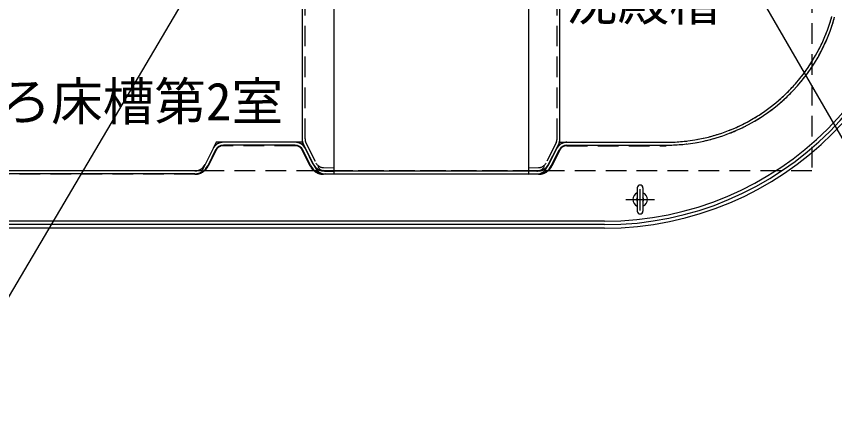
# Model space of a CAD drawing. Units: millimetres, scale not verified. Extents: x -22013 to 8910, y -6308 to 6308.
# Drawn here: x -5221 to -3793, y 72 to 754 of the extents above; entities that cross this region are included whole.
import ezdxf
from ezdxf.enums import TextEntityAlignment as Align

# ---------------------------------------------------------------- set-up
doc = ezdxf.new("R2010")
doc.units = ezdxf.units.MM
doc.header["$LTSCALE"] = 30
for name, pattern in [('CHAIN1', [8, 5, -1, 1, -1]), ('DASHED1', [1.8, 1.2, -0.6]), ('DOUBLE_CHAIN1', [8.8, 5, -1, 0.6, -0.6, 0.6, -1])]:
    doc.linetypes.add(name, pattern=pattern)
for name, color, linetype, lineweight in [('0-1_空気管', 3, 'Continuous', 25), ('0-5_文字', 3, 'Continuous', 25), ('0-6_機器', 3, 'Continuous', 25)]:
    doc.layers.add(name, color=color, linetype=linetype, lineweight=lineweight)
doc.styles.add('ＭＳ ゴシック', font='')
doc.styles.get('ＭＳ ゴシック').set_extended_font_data('MS Gothic')

msp = doc.modelspace()

# ---------------------------------------------------------------- linework, layer by layer
at = {"layer": '0-1_空気管'}
for p, q in [((-4667.33, 1989.49), (-4667.33, 477.89)), ((-4327.33, 1989.49), (-4327.33, 477.89)), ((-4722.33, 1933.69), (-4722.33, 533.69)), ((-4272.33, 533.69), (-4272.33, 1933.69)), ((-4734.69, 533.69), (-4859.97, 533.69)), ((-4734.69, 528.69), (-4859.97, 528.69)), ((-4699.65, 489.33), (-4720.22, 530.47)), ((-4295.01, 489.33), (-4274.44, 530.47)), ((-4259.97, 533.69), (-4086.65, 533.69)), ((-4259.97, 528.69), (-4086.65, 528.69)), ((-4877.86, 522.64), (-4891.8, 494.75)), ((-4873.39, 520.4), (-4887.33, 492.51)), ((-4707.33, 492.51), (-4721.27, 520.4)), ((-4702.86, 494.75), (-4716.8, 522.64)), ((-4291.8, 494.75), (-4277.86, 522.64)), ((-4287.33, 492.51), (-4273.39, 520.4)), ((-4909.69, 483.69), (-5264.97, 483.69)), ((-4909.69, 478.69), (-5264.97, 478.69)), ((-4667.33, 483.91), (-4685.33, 484.38)), ((-4684.97, 483.69), (-4309.69, 483.69)), ((-4684.97, 478.69), (-4309.69, 478.69)), ((-4667.33, 477.89), (-4682.28, 478.28)), ((-4327.33, 483.91), (-4309.33, 484.38)), ((-4327.33, 477.89), (-4312.38, 478.28)), ((-4137.33, 453.94), (-4137.33, 413.44)), ((-4127.33, 453.94), (-4127.33, 413.44)), ((-4194.33, 395.69), (-5963.24, 395.69)), ((-4194.33, 389.69), (-5963.24, 389.69)), ((-4194.33, 383.69), (-5963.24, 383.69))]:
    msp.add_line(p, q, dxfattribs=at)
at = {"layer": '0-1_空気管', "linetype": 'DASHED1'}
for p, q in [((-4717.33, 539.41), (-4717.33, 1927.97)), ((-4277.33, 539.41), (-4277.33, 1927.97)), ((-4722.33, 728.27), (-4722.33, 533.69)), ((-4272.33, 533.69), (-4272.33, 728.27)), ((-4734.69, 533.69), (-4859.97, 533.69)), ((-4715.75, 532.71), (-4695.18, 491.56)), ((-4278.92, 532.71), (-4299.49, 491.56)), ((-4259.97, 533.69), (-4086.65, 533.69)), ((-4877.86, 522.64), (-4891.8, 494.75)), ((-4872.49, 519.95), (-4886.44, 492.06)), ((-4734.69, 527.69), (-4859.97, 527.69)), ((-4708.22, 492.06), (-4722.17, 519.95)), ((-4702.86, 494.75), (-4716.8, 522.64)), ((-4291.8, 494.75), (-4277.86, 522.64)), ((-4272.49, 519.95), (-4286.44, 492.06)), ((-4259.97, 527.69), (-4086.65, 527.69)), ((-4685.2, 489.37), (-4667.33, 488.91)), ((-4327.33, 488.91), (-4309.46, 489.37)), ((-4909.69, 483.69), (-5264.97, 483.69)), ((-4909.69, 477.69), (-5264.97, 477.69)), ((-4309.69, 483.69), (-4684.97, 483.69)), ((-4309.69, 477.69), (-4684.97, 477.69)), ((-4682.15, 483.28), (-4667.33, 482.89)), ((-4312.51, 483.28), (-4327.33, 482.89))]:
    msp.add_line(p, q, dxfattribs=at)
at = {"layer": '0-1_空気管', "linetype": 'DOUBLE_CHAIN1'}
for p, q in [((-4891.8, 494.75), (-4897.33, 483.69)), ((-4897.33, 483.69), (-4909.69, 483.69))]:
    msp.add_line(p, q, dxfattribs=at)
at = {"layer": '0-1_空気管', "linetype": 'CHAIN1'}
for p, q in [((-4132.33, 414.54), (-4132.33, 451.53)), ((-4157.33, 433.69), (-4107.33, 433.69))]:
    msp.add_line(p, q, dxfattribs=at)
at = {"layer": '0-1_空気管', "linetype": 'DOUBLE_CHAIN1'}
for points in [[(-4859.97, 533.69), (-4872.33, 533.69), (-4877.86, 522.64)], [(-4716.8, 522.64), (-4722.33, 533.69), (-4734.69, 533.69)], [(-4277.86, 522.64), (-4272.33, 533.69), (-4259.97, 533.69)]]:
    msp.add_lwpolyline(points, dxfattribs=at)
at = {"layer": '0-1_空気管'}
for centre, radius, start, end in [((-4194.33, 945.69), 556, 270, 0), ((-4194.33, 945.69), 562, 270, 0), ((-4194.33, 945.69), 550, 270, 0), ((-4086.65, 833.69), 300, 270, 344.534), ((-4086.65, 833.69), 305, 270, 344.534), ((-4859.97, 513.69), 20, 90, 153.435), ((-4859.97, 513.69), 15, 90, 153.435), ((-4734.69, 513.69), 20, 26.565, 90), ((-4734.69, 513.69), 15, 26.565, 90), ((-4702.33, 539.41), 20, 180, 206.564), ((-4259.97, 513.69), 20, 90, 153.435), ((-4292.33, 539.41), 20, 333.436, 0), ((-4259.97, 513.69), 15, 90, 153.435), ((-4909.69, 503.69), 20, 270, 333.435), ((-4909.69, 503.69), 25, 270, 333.435), ((-4684.97, 503.69), 25, 206.565, 270), ((-4684.97, 503.69), 20, 206.565, 270), ((-4684.81, 504.37), 20, 206.564, 268.5), ((-4681.76, 498.27), 20, 206.564, 268.5), ((-4312.9, 498.27), 20, 271.5, 333.436), ((-4309.69, 503.69), 25, 270, 333.435), ((-4309.85, 504.37), 20, 271.5, 333.436), ((-4132.33, 453.94), 5, 0, 180), ((-4132.33, 433.69), 12.75, 113.089, 246.911), ((-4132.33, 433.69), 12.75, 293.089, 66.911), ((-4132.33, 433.69), 6, 146.443, 213.557), ((-4132.33, 433.69), 6, 326.443, 33.557), ((-4132.33, 413.44), 5, 180, 0)]:
    msp.add_arc(centre, radius, start, end, dxfattribs=at)
at = {"layer": '0-1_空気管', "linetype": 'DASHED1'}
for centre, radius, start, end in [((-4086.65, 833.69), 300, 270, 344.534), ((-4086.65, 833.69), 305, 270, 344.534), ((-4859.97, 513.69), 20, 90, 153.435), ((-4734.69, 513.69), 20, 26.565, 90), ((-4702.33, 539.41), 15, 180, 206.564), ((-4292.33, 539.41), 15, 333.436, 0), ((-4259.97, 513.69), 20, 90, 153.435), ((-4859.97, 513.69), 14, 90, 153.435), ((-4734.69, 513.69), 14, 26.565, 90), ((-4259.97, 513.69), 14, 90, 153.435), ((-4909.69, 503.69), 20, 270, 333.435), ((-4909.69, 503.69), 26, 270, 333.435), ((-4684.97, 503.69), 26, 206.565, 270), ((-4684.97, 503.69), 20, 206.565, 270), ((-4684.81, 504.37), 15, 206.564, 268.5), ((-4681.76, 498.27), 15, 206.564, 268.5), ((-4312.9, 498.27), 15, 271.5, 333.436), ((-4309.69, 503.69), 20, 270, 333.435), ((-4309.69, 503.69), 26, 270, 333.435), ((-4309.85, 504.37), 15, 271.5, 333.436)]:
    msp.add_arc(centre, radius, start, end, dxfattribs=at)
at = {"layer": '0-5_文字'}
for p, q in [((-5347.83, 71.66), (-4679.91, 1204.88)), ((-4145.13, 1173.55), (-3733.84, 461.18))]:
    msp.add_line(p, q, dxfattribs=at)
at = {"layer": '0-6_機器', "color": 2, "linetype": 'DASHED1'}
for p, q in [((-3832.33, 1983.69), (-3832.33, 483.69)), ((-3832.33, 483.69), (-6232.33, 483.69))]:
    msp.add_line(p, q, dxfattribs=at)

# ---------------------------------------------------------------- texts
at = {"layer": '0-5_文字', "color": 4, "style": 'ＭＳ ゴシック'}
for s, p in [('沈殿槽', (-4261.68, 726.72)), ('嫌気ろ床槽第2室', (-5430.53, 552.23))]:
    msp.add_text(s, height=65.98, dxfattribs=at).set_placement(p, align=Align.BOTTOM_LEFT)

doc.saveas('drawing.dxf')
